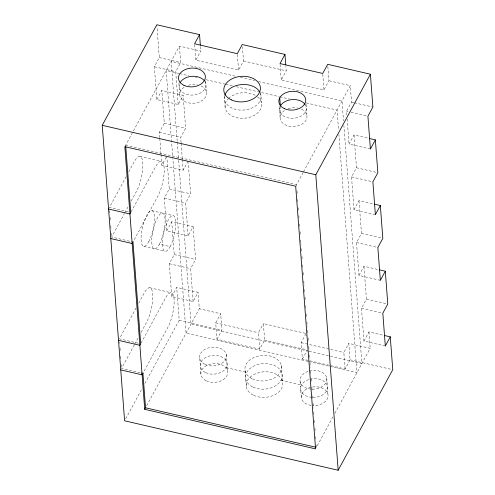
<?xml version="1.0" encoding="UTF-8"?>
<svg xmlns="http://www.w3.org/2000/svg" width="495" height="495" viewBox="0 0 495 495"><rect width="100%" height="100%" fill="white"/><g stroke="black" fill="none" stroke-linecap="round" stroke-linejoin="round"><path stroke-width="0.37" stroke-dasharray="2.48 1.86" d="M156.841 99.557L161.803 90.412L183.162 95.362L178.2 104.501L156.841 99.557L154.353 66.72L159.316 57.581L156.952 26.278M125.111 146.155L133.031 131.571M133.403 130.89L179.431 46.109L200.791 51.059L195.828 60.198L238.541 70.092L243.503 60.953L242.426 46.771M178.2 104.501L175.713 71.67L180.675 62.531L179.431 46.109M126.188 176.579L109.401 207.498L130.024 212.275M128.743 171.876L134.219 161.797A20.642 6.07 -77 0 1 142.783 162.855A20.642 6.07 -77 0 1 136.453 191.342L130.983 201.428M159.73 137.734L159.328 132.388L164.291 123.243L161.803 90.412M131.125 211.773L155.572 166.741A20.642 6.07 -77 0 1 164.136 167.805A20.642 6.07 -77 0 1 157.812 196.292L132.994 241.993L111.641 237.049L124.412 213.524M124.777 212.85L128.428 206.13M188.131 161.024L183.169 170.162L161.809 165.219L166.772 156.074M181.09 142.678L180.681 137.332L185.644 128.193L183.162 95.362M166.784 230.88L171.746 221.741L193.1 226.685L188.137 235.824L166.784 230.88L164.297 198.049L169.259 188.911L166.834 156.841M188.137 235.824L185.65 202.993L190.618 193.854L188.249 162.552M136.131 307.909L119.344 338.828L139.961 343.604M138.687 303.206L144.156 293.12A20.642 6.07 -77 0 1 152.72 294.185A20.642 6.07 -77 0 1 146.396 322.672L140.92 332.751M171.753 296.542L176.715 287.403L198.074 292.347L193.106 301.492L171.753 296.542L169.265 263.711L174.228 254.572L171.746 221.741M134.355 344.848L121.578 368.373L141.465 372.982M134.72 344.18L138.365 337.454M327.851 66.559L328.928 80.734L323.965 89.873L281.253 79.986L286.215 70.841L285.875 66.367M141.063 343.103L165.516 298.064A20.642 6.07 -77 0 1 174.079 299.129A20.642 6.07 -77 0 1 167.749 327.616L142.937 373.323M193.106 301.492L190.624 268.661L195.587 259.516L193.1 226.685M125.711 418.751L142.312 388.179M144.893 383.421L179.202 320.234L176.715 287.403M146.65 405.758L199.312 308.762L198.074 292.347M305.347 333.321L263.383 323.606L264.627 340.022L259.665 349.161L216.952 339.267L215.709 322.851L220.671 313.712L199.312 308.762M296.629 186.25L296.511 184.709L303.144 172.495M303.515 171.815L350.281 85.678L328.928 80.734M216.952 339.267L221.915 330.128L220.671 313.712M346.853 115.057L346.562 111.239L351.524 102.1L350.281 85.678M370.402 149.014L349.049 144.07L354.012 134.931L368.738 138.34M259.665 349.161L258.421 332.745L263.383 323.606M375.371 214.681L354.018 209.731L351.53 176.901L356.493 167.762L354.012 134.931M354.018 209.731L358.98 200.593L373.706 204.002M334.818 413.43L370.161 348.332L348.808 343.388L350.052 359.803L345.089 368.948L302.377 359.054L301.133 342.639L306.096 333.494L306.263 335.734M380.346 280.343L358.986 275.399L356.505 242.562L361.468 233.423L358.98 200.593M302.377 359.054L307.339 349.909M358.986 275.399L363.949 266.254L378.681 269.664M385.314 346.005L363.955 341.061L361.474 308.23L366.436 299.085L363.949 266.254M345.089 368.948L343.846 352.527L348.808 343.388M363.955 341.061L368.924 331.916L383.65 335.332M332.974 416.827L316.398 447.362L316.163 444.281M243.503 60.953L286.215 70.841M159.316 57.581L180.675 62.531M351.524 102.1L353.733 102.607M354.469 102.781L372.147 106.871M235.137 76.162L171.159 61.349L177.222 141.452M240.403 77.387L254.702 80.697M258.464 81.57L342.008 100.918L343.524 120.941M154.353 66.72L175.713 71.67M346.562 111.239L348.035 111.579M350.98 112.26L367.179 116.016M178.992 73.452L166.196 70.488L172.842 158.295M179.747 73.625L188.774 75.716M195.55 77.288L197.053 77.635M206.087 79.726L224.903 84.088M225.658 84.261L232.427 85.827M236.195 86.699L279.093 96.636M279.848 96.81L289.631 99.074M306.188 102.91L337.046 110.057L338.561 130.086M164.291 123.243L185.644 128.193M356.493 167.762L377.116 172.538M159.328 132.388L180.681 137.332M351.53 176.901L372.89 181.851M125.662 145.14L296.511 184.709M139.813 156.426L161.166 161.37M169.259 188.911L190.618 193.854M361.468 233.423L382.084 238.2M164.297 198.049L185.65 202.993M356.505 242.562L377.858 247.512M151.73 210.616L173.083 215.56M159.427 244.128A18.346 5.396 -77 0 0 163.666 213.871A18.346 5.396 -77 0 0 152.2 234.983A18.346 5.396 -77 0 0 159.427 244.128L170.101 246.597A18.346 5.396 -77 0 0 174.345 216.346A18.346 5.396 -77 0 0 162.88 237.458A18.346 5.396 -77 0 0 170.101 246.597M143.773 246.423L165.132 251.373M174.228 254.572L195.587 259.516M366.436 299.085L387.053 303.862M169.265 263.711L190.624 268.661M361.474 308.23L382.827 313.174M149.75 287.75L171.109 292.7M215.709 322.851L258.421 332.745M301.133 342.639L343.846 352.527M179.202 320.234L221.915 330.128M264.627 340.022L306.591 349.736M350.052 359.803L392.015 369.524M308.453 351.196L191.039 324.002L178.509 158.4M309.208 351.37L361.894 363.571L343.877 125.563M308.008 361.381L186.077 333.141L172.904 159.068M308.756 361.554L329.082 366.263M329.831 366.436L356.926 372.71L338.914 134.708M226.215 367.649L246.77 372.413M280.937 380.327L301.492 385.085M368.924 331.916L370.161 348.332M347.137 118.874L349.049 144.07M322.777 74.207L323.965 89.873M305.984 103.981L306.832 115.174M326.712 377.827L327.956 394.243M296.981 190.872L297.272 194.727M297.619 199.349L297.91 203.197M298.262 207.82L298.497 210.901M298.844 215.523L299.135 219.372M299.487 223.994L299.723 227.075M300.069 231.697L300.36 235.546M300.713 240.168L301.059 244.79M301.35 248.645L301.585 251.72M301.938 256.342L302.228 260.197M302.575 264.819L302.81 267.9M303.163 272.522L303.454 276.371M303.8 280.993L304.153 285.615M304.444 289.464L304.679 292.545M305.025 297.167L305.316 301.016M305.669 305.638L305.898 308.719M306.306 314.115L306.541 317.196M306.894 321.812L307.24 326.434M307.531 330.289L307.766 333.37M308.113 337.992L308.41 341.841M308.756 346.463L309.109 351.085M309.4 354.934L309.629 358.015M309.981 362.637L310.334 367.259M310.625 371.108L310.854 374.189M311.207 378.811L311.497 382.666M311.85 387.288L312.141 391.137M312.487 395.759L312.722 398.84M313.069 403.462L313.422 408.084M313.712 411.933L313.948 415.014M314.356 420.404L314.585 423.485M314.938 428.107L315.228 431.962M315.581 436.584L315.81 439.659M280.065 64.313L281.253 79.986M280.368 106.017L280.993 114.227M279.279 106.406L280.238 119.091M300.125 381.744L301.362 398.159M260.667 92.398L261.453 102.842M281.333 365.496L282.577 381.911M237.353 54.419L238.541 70.092M224.34 96.24L225.244 108.176M245.124 370.829L246.368 387.245M205.611 80.734L206.458 91.928M226.339 354.581L227.582 370.996M200.45 46.58L200.791 51.059M194.64 44.531L195.828 60.198M178.905 83.16L179.864 95.844M199.751 358.498L200.989 374.913M181.145 143.439L182.302 158.709M182.358 159.477L183.169 170.162M177.284 142.226L178.447 157.627M159.786 138.495L160.943 153.766M161.005 154.527L161.809 165.219M109.63 210.53L109.803 212.807M110.15 217.348L110.434 221.141M110.781 225.683L111.01 228.715M111.35 233.263L111.641 237.049M119.573 341.859L119.685 343.375M120.031 347.917L120.316 351.71M120.662 356.252L120.947 360.044M121.294 364.586L121.523 367.618M312.599 386.997A13.476 9.38 -4.3 0 1 328.111 395.462A13.476 9.38 -4.3 0 1 313.211 405.597M311.138 405.405A13.476 9.38 -4.3 0 1 301.208 396.693A13.476 9.38 -4.3 0 1 311.219 387.251M257.623 96.933A18.346 12.777 -4.3 0 1 256.268 114.079A18.346 12.777 -4.3 0 1 231.771 115.873A18.346 12.777 -4.3 0 1 228.016 99.099M228.56 98.53A18.346 12.777 -4.3 0 1 255.408 95.405M201.106 85.994A13.476 9.38 -4.3 0 1 203.29 99.674A13.476 9.38 -4.3 0 1 183.453 100.77A13.476 9.38 -4.3 0 1 184.728 86.891M188.372 85.288A13.476 9.38 -4.3 0 1 197.363 84.793M301.48 109.24A13.476 9.38 -4.3 0 1 303.664 122.927A13.476 9.38 -4.3 0 1 283.827 124.016A13.476 9.38 -4.3 0 1 285.101 110.138M288.102 108.745A13.476 9.38 -4.3 0 1 297.736 108.04M309.295 371.003A13.476 9.38 -4.3 0 1 326.805 378.31A13.476 9.38 -4.3 0 1 311.974 389.181M311.275 389.144A13.476 9.38 -4.3 0 1 300.075 381.503A13.476 9.38 -4.3 0 1 307.983 371.399M309.92 379.207A13.476 9.38 -4.3 0 1 327.424 386.521A13.476 9.38 -4.3 0 1 312.593 397.392M311.899 397.355A13.476 9.38 -4.3 0 1 300.694 389.714A13.476 9.38 -4.3 0 1 308.602 379.609M260.438 93.338A18.346 12.777 -4.3 0 1 244.109 110.008A18.346 12.777 -4.3 0 1 224.513 96.636M204.85 81.403A13.476 9.38 -4.3 0 1 193.731 94.991A13.476 9.38 -4.3 0 1 179.468 83.964M305.223 104.649A13.476 9.38 -4.3 0 1 293.665 118.274A13.476 9.38 -4.3 0 1 280.077 106.604M206.347 380.847A13.476 9.38 -4.3 0 0 227.663 373.447A13.476 9.38 -4.3 0 0 208.853 364.568A13.476 9.38 -4.3 0 0 206.347 380.847M253.663 395.326A18.346 12.777 -4.3 0 0 282.688 385.246A18.346 12.777 -4.3 0 0 257.072 373.162A18.346 12.777 -4.3 0 0 253.663 395.326M205.103 364.431A13.476 9.38 -4.3 0 0 226.419 357.031A13.476 9.38 -4.3 0 0 207.609 348.152A13.476 9.38 -4.3 0 0 205.103 364.431M252.419 378.91A18.346 12.777 -4.3 0 0 281.445 368.831A18.346 12.777 -4.3 0 0 255.828 356.746A18.346 12.777 -4.3 0 0 252.419 378.91M205.722 372.642A13.476 9.38 -4.3 0 0 227.044 365.236A13.476 9.38 -4.3 0 0 208.228 356.363A13.476 9.38 -4.3 0 0 205.722 372.642M253.038 387.121A18.346 12.777 -4.3 0 0 282.07 377.035A18.346 12.777 -4.3 0 0 256.453 364.951A18.346 12.777 -4.3 0 0 253.038 387.121M148.748 241.653A18.346 5.396 -77 0 0 152.986 211.396A18.346 5.396 -77 0 0 141.527 232.508A18.346 5.396 -77 0 0 148.748 241.653"/><path stroke-width="0.74" d="M384.386 335.499L390.277 336.866L392.764 369.697L338.165 470.25L124.604 420.787L102.236 125.303L156.835 24.75L199.547 34.644L200.339 45.088M199.547 34.644L194.585 43.783L237.297 53.677L242.259 44.538L284.971 54.425L285.764 64.876M284.971 54.425L280.009 63.57L322.721 73.458L327.684 64.319L370.396 74.213L372.884 107.044L367.915 116.183L370.402 149.014L375.365 139.875L369.474 138.513M141.465 372.982L142.937 373.323L142.108 374.845L120.749 369.901M144.719 409.322L124.839 146.668L295.688 186.238L315.569 448.891L144.719 409.322L145.542 407.793L142.937 373.323M338.165 470.25L315.798 174.766L370.396 74.213M374.443 204.175L380.339 205.536L375.371 214.681L372.89 181.851L377.852 172.706L375.365 139.875M379.418 269.837L385.308 271.204L380.346 280.343L377.858 247.512L382.821 238.367L380.339 205.536M390.277 336.866L385.314 346.005L382.827 313.174L387.789 304.035L385.308 271.204M102.236 125.303L315.798 174.766M108.572 209.026L129.931 213.97L130.76 212.448L125.779 146.675M110.812 238.571L132.165 243.521L132.994 241.993L140.698 343.771L139.875 345.3L118.515 340.35M145.542 407.793L315.643 447.189M279.749 97.812L280.368 106.017A13.476 9.38 -4.3 0 1 292.168 99.569A13.476 9.38 -4.3 0 1 304.846 104.111M224.817 95.3A18.346 12.777 -4.3 0 1 240.867 84.645A18.346 12.777 -4.3 0 1 259.491 91.482M179.994 82.77A13.476 9.38 -4.3 0 1 191.794 76.323A13.476 9.38 -4.3 0 1 204.472 80.864M183.979 85.363A13.476 9.38 -4.3 0 0 205.295 77.963A13.476 9.38 -4.3 0 0 186.485 69.083A13.476 9.38 -4.3 0 0 183.979 85.363M231.295 99.842A18.346 12.777 -4.3 0 0 260.321 89.762A18.346 12.777 -4.3 0 0 234.704 77.678A18.346 12.777 -4.3 0 0 231.295 99.842M284.353 108.609A13.476 9.38 -4.3 0 0 305.669 101.209A13.476 9.38 -4.3 0 0 286.859 92.33A13.476 9.38 -4.3 0 0 284.353 108.609"/></g></svg>
